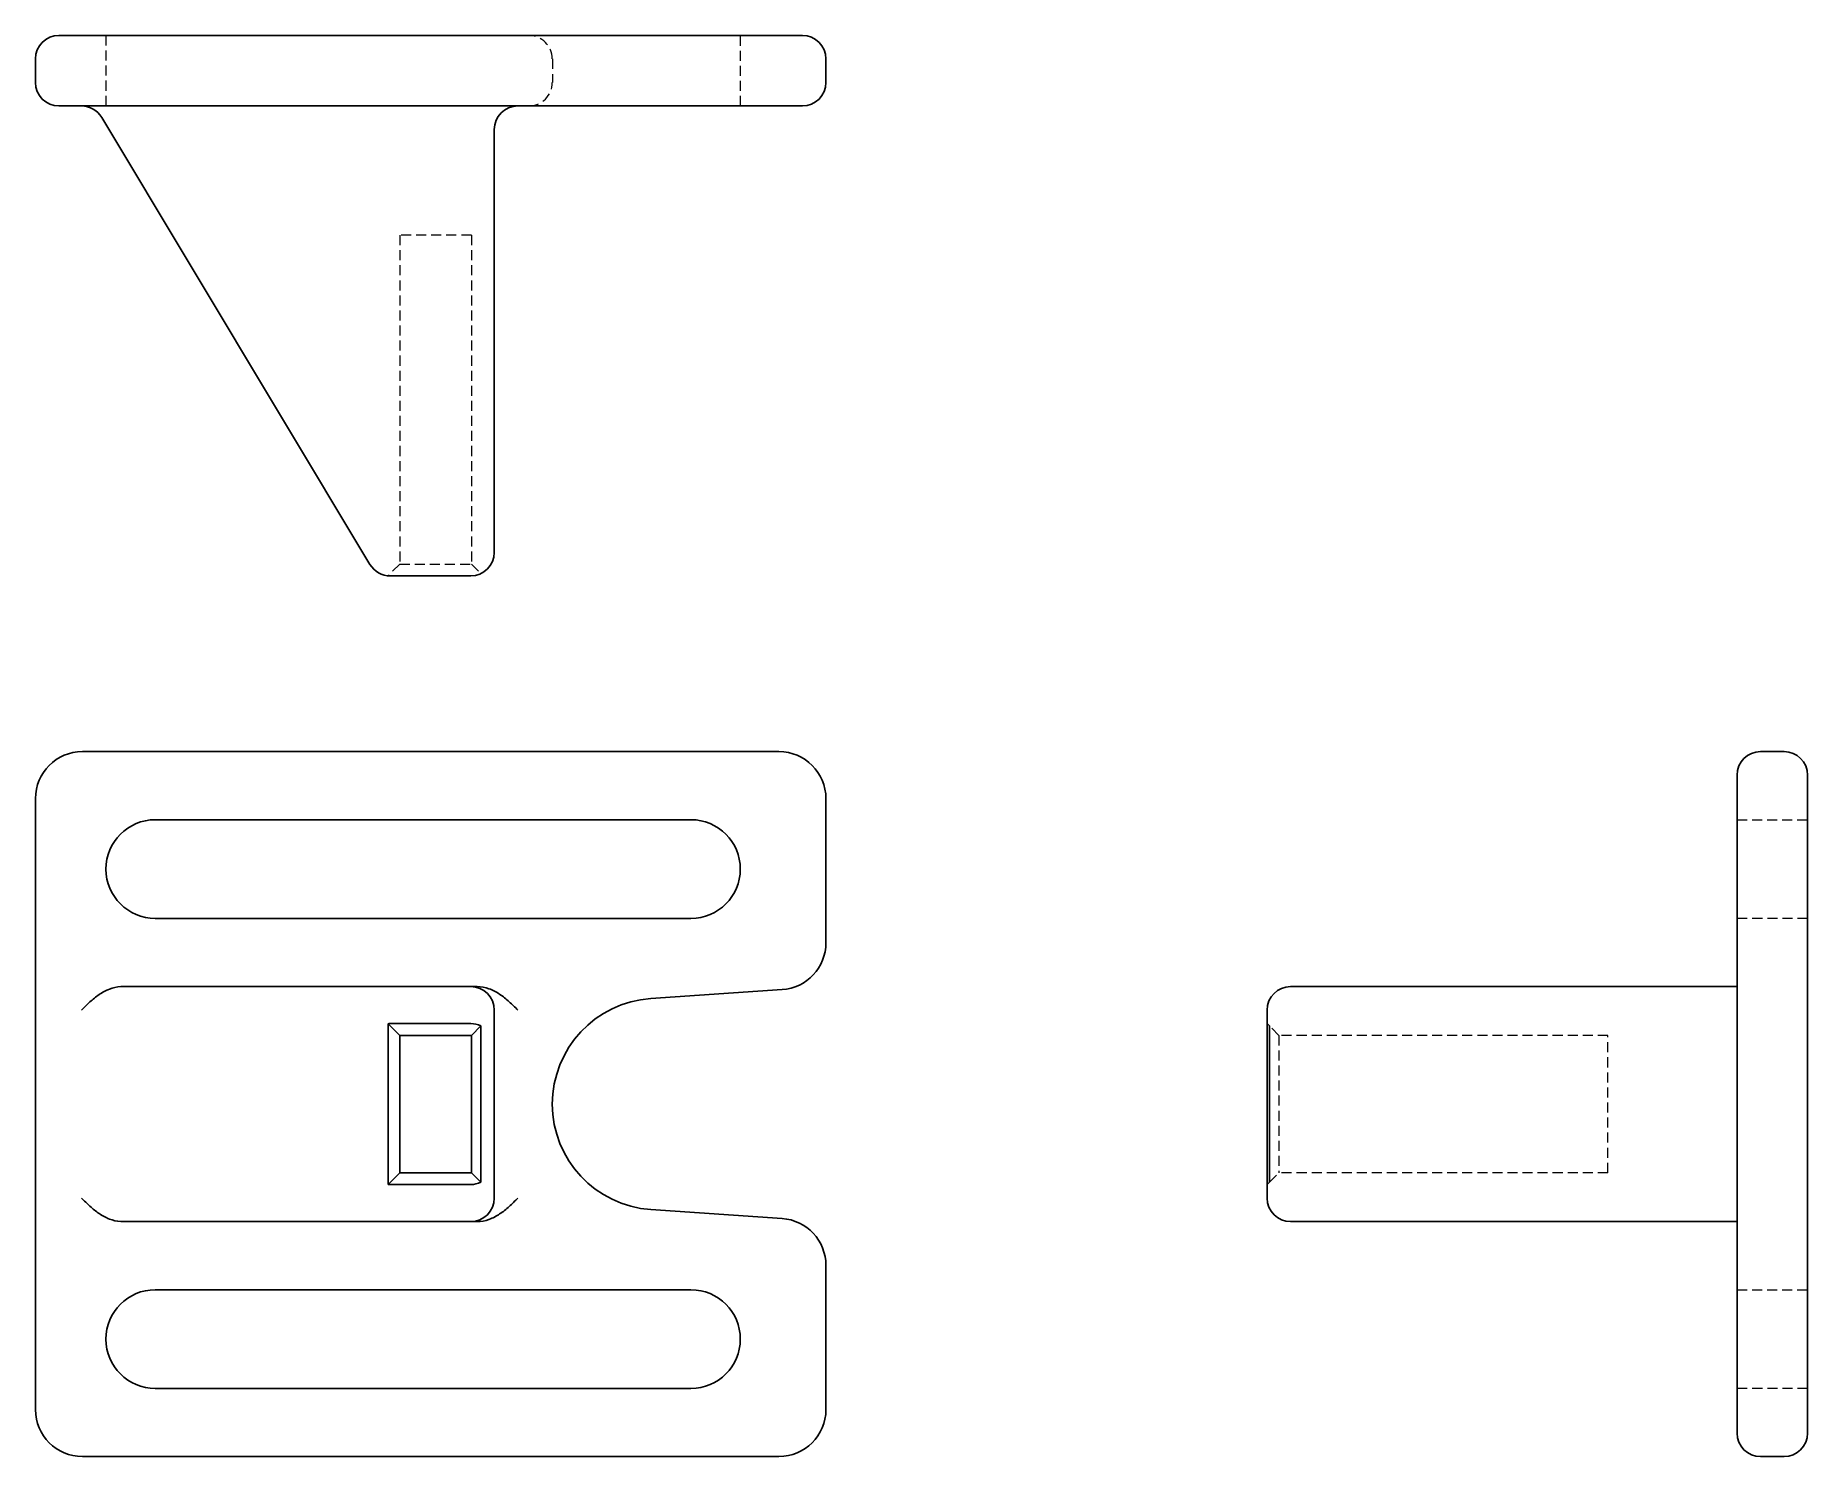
# Model space of a CAD drawing. Header units: millimetres. Extents: x 33 to 257, y 12 to 192.
import ezdxf

# ---------------------------------------------------------------- set-up
doc = ezdxf.new("R2010")
doc.units = ezdxf.units.MM
doc.linetypes.add('HIDDEN', pattern=[1.905, 1.27, -0.635])

msp = doc.modelspace()

# ---------------------------------------------------------------- linework, layer by layer
at = {"color": 7, "linetype": 'Continuous', "lineweight": 25}
for p, q in [((38.95, 192.18), (35.97, 192.18)), ((127.05, 192.18), (38.95, 192.18)), ((130.03, 192.18), (127.05, 192.18)), ((33, 189.21), (33, 186.24)), ((133, 186.24), (133, 189.21)), ((35.97, 183.27), (38.95, 183.27)), ((38.95, 183.27), (127.05, 183.27)), ((41.38, 181.82), (75.32, 125.26)), ((127.05, 183.27), (130.03, 183.27)), ((91.05, 126.79), (91.05, 180.29)), ((77.87, 123.82), (88.08, 123.82)), ((127.05, 101.59), (38.95, 101.59)), ((254.21, 101.59), (251.24, 101.59)), ((248.27, 98.62), (248.27, 95.64)), ((257.18, 95.64), (257.18, 98.62)), ((33, 95.64), (33, 18.36)), ((133, 77.41), (133, 95.64)), ((248.27, 95.64), (248.27, 77.41)), ((257.18, 77.41), (257.18, 95.64)), ((48.16, 92.97), (115.93, 92.97)), ((115.93, 80.48), (48.16, 80.48)), ((248.27, 77.41), (248.27, 74.45)), ((257.18, 74.45), (257.18, 77.41)), ((248.27, 74.45), (248.27, 73.31)), ((257.18, 73.31), (257.18, 74.45)), ((77.87, 71.86), (43.98, 71.86)), ((88.08, 71.86), (77.87, 71.86)), ((88.88, 71.86), (88.08, 71.86)), ((245.29, 71.86), (191.79, 71.86)), ((248.27, 71.86), (245.29, 71.86)), ((248.27, 73.31), (248.27, 40.69)), ((257.18, 40.69), (257.18, 73.31)), ((110.86, 70.35), (127.46, 71.48)), ((91.05, 45.11), (91.05, 68.89)), ((188.82, 68.89), (188.82, 67.18)), ((79.09, 65.69), (77.61, 67.17)), ((77.61, 46.83), (77.61, 67.17)), ((88.08, 67.18), (77.87, 67.18)), ((79.09, 65.69), (88.15, 65.69)), ((79.09, 48.31), (79.09, 65.69)), ((88.15, 65.69), (89.35, 66.89)), ((88.15, 65.69), (88.15, 48.31)), ((89.35, 66.89), (89.35, 47.11)), ((188.82, 67.18), (189.1, 66.89)), ((188.83, 46.83), (188.83, 67.17)), ((189.1, 66.89), (189.1, 47.11)), ((77.61, 46.83), (79.09, 48.31)), ((88.15, 48.31), (79.09, 48.31)), ((89.35, 47.11), (88.15, 48.31)), ((189.1, 47.11), (188.82, 46.82)), ((77.87, 46.82), (88.08, 46.82)), ((188.82, 46.82), (188.82, 45.11)), ((127.46, 42.52), (110.86, 43.65)), ((43.98, 42.14), (77.87, 42.14)), ((77.87, 42.14), (88.08, 42.14)), ((88.08, 42.14), (88.88, 42.14)), ((191.79, 42.14), (245.29, 42.14)), ((245.29, 42.14), (248.27, 42.14)), ((248.27, 40.69), (248.27, 39.55)), ((257.18, 39.55), (257.18, 40.69)), ((248.27, 39.55), (248.27, 36.59)), ((257.18, 36.59), (257.18, 39.55)), ((133, 18.36), (133, 36.59)), ((248.27, 36.59), (248.27, 18.36)), ((257.18, 18.36), (257.18, 36.59)), ((48.16, 33.52), (115.93, 33.52)), ((115.93, 21.03), (48.16, 21.03)), ((248.27, 18.36), (248.27, 15.38)), ((257.18, 15.38), (257.18, 18.36)), ((38.95, 12.41), (127.05, 12.41)), ((251.24, 12.41), (254.21, 12.41))]:
    msp.add_line(p, q, dxfattribs=at)
at = {"color": 7, "linetype": 'HIDDEN', "lineweight": 18}
for p, q in [((41.92, 192.18), (41.92, 183.27)), ((122.18, 183.27), (122.18, 192.18)), ((98.4, 189.21), (98.4, 186.24)), ((88.15, 166.92), (79.09, 166.92)), ((79.09, 166.92), (79.09, 125.3)), ((88.15, 166.92), (88.15, 125.3)), ((79.09, 125.3), (77.61, 123.83)), ((79.09, 125.3), (88.15, 125.3)), ((88.15, 125.3), (89.35, 124.1)), ((248.27, 92.97), (257.18, 92.97)), ((257.18, 80.48), (248.27, 80.48)), ((190.3, 65.69), (189.1, 66.89)), ((231.92, 65.69), (190.3, 65.69)), ((190.3, 65.69), (190.3, 48.31)), ((231.92, 48.31), (231.92, 65.69)), ((189.1, 47.11), (190.3, 48.31)), ((231.92, 48.31), (190.3, 48.31)), ((248.27, 33.52), (257.18, 33.52)), ((257.18, 21.03), (248.27, 21.03))]:
    msp.add_line(p, q, dxfattribs=at)
at = {"color": 7, "linetype": 'Continuous', "lineweight": 25}
for centre, radius, start, end in [((35.97, 189.21), 2.97, 90, 180), ((130.03, 189.21), 2.97, 0, 90), ((35.97, 186.24), 2.97, 180, 270), ((130.03, 186.24), 2.97, 270, 0), ((38.84, 180.29), 2.97, 30.9638, 90), ((94.02, 180.29), 2.97, 90, 180), ((88.08, 126.79), 2.97, 270, 0), ((77.87, 126.79), 2.97, 210.9638, 270), ((38.95, 95.64), 5.95, 90, 180), ((127.05, 95.64), 5.95, 0, 90), ((251.24, 98.62), 2.97, 90, 180), ((254.21, 98.62), 2.97, 0, 90), ((48.16, 86.73), 6.24, 90, 270), ((115.93, 86.73), 6.24, 270, 90), ((127.05, 77.41), 5.95, 273.921, 0), ((88.08, 68.89), 2.97, 0, 90), ((191.79, 68.89), 2.97, 90, 180), ((111.77, 57), 13.38, 93.921, 266.079), ((77.87, 64.21), 2.97, 90, 95.0121), ((88.08, 64.21), 2.97, 64.6258, 90), ((88.08, 49.79), 2.97, 270, 295.3742), ((77.87, 49.79), 2.97, 264.9879, 270), ((88.08, 45.11), 2.97, 270, 0), ((191.79, 45.11), 2.97, 180, 270), ((127.05, 36.59), 5.95, 0, 86.079), ((48.16, 27.27), 6.24, 90, 270), ((115.93, 27.27), 6.24, 270, 90), ((38.95, 18.36), 5.95, 180, 270), ((127.05, 18.36), 5.95, 270, 0), ((251.24, 15.38), 2.97, 180, 270), ((254.21, 15.38), 2.97, 270, 0)]:
    msp.add_arc(centre, radius, start, end, dxfattribs=at)
at = {"color": 7, "linetype": 'HIDDEN', "lineweight": 18}
for centre, start, end in [((95.42, 189.21), 0, 90), ((95.42, 186.24), 270, 0)]:
    msp.add_arc(centre, 2.97, start, end, dxfattribs=at)
at = {"color": 7, "linetype": 'Continuous', "lineweight": 25}
for centre, start_param, end_param in [((43.98, 68.89), 4.712389, 4.768768), ((43.98, 45.11), 1.514417, 1.570796)]:
    msp.add_ellipse(centre, major_axis=(-3.47, 0), ratio=0.857493, start_param=start_param, end_param=end_param, dxfattribs=at)
for points in [[(43.79, 71.86), (43.29, 71.83), (42.81, 71.72), (41.89, 71.36), (41.46, 71.12), (40.65, 70.57), (40.26, 70.25), (39.72, 69.75), (39.54, 69.58), (39.18, 69.24), (39.01, 69.06), (38.84, 68.89)], [(88.88, 71.86), (89.39, 71.86), (89.89, 71.77), (90.86, 71.42), (91.3, 71.18), (92.15, 70.62), (92.55, 70.3), (93.11, 69.78), (93.3, 69.61), (93.66, 69.25), (93.85, 69.07), (94.02, 68.89)], [(43.79, 42.14), (43.29, 42.17), (42.81, 42.28), (41.89, 42.64), (41.46, 42.88), (40.65, 43.43), (40.26, 43.75), (39.72, 44.25), (39.54, 44.42), (39.18, 44.76), (39.01, 44.94), (38.84, 45.11)], [(88.88, 42.14), (89.39, 42.14), (89.89, 42.23), (90.86, 42.58), (91.3, 42.82), (92.15, 43.38), (92.55, 43.7), (93.11, 44.22), (93.3, 44.39), (93.66, 44.75), (93.85, 44.93), (94.02, 45.11)]]:
    msp.add_open_spline(points, degree=3, knots=[0, 0, 0, 0, 0.25, 0.25, 0.5, 0.5, 0.75, 0.75, 0.875, 0.875, 1, 1, 1, 1], dxfattribs=at)

doc.saveas('drawing.dxf')
